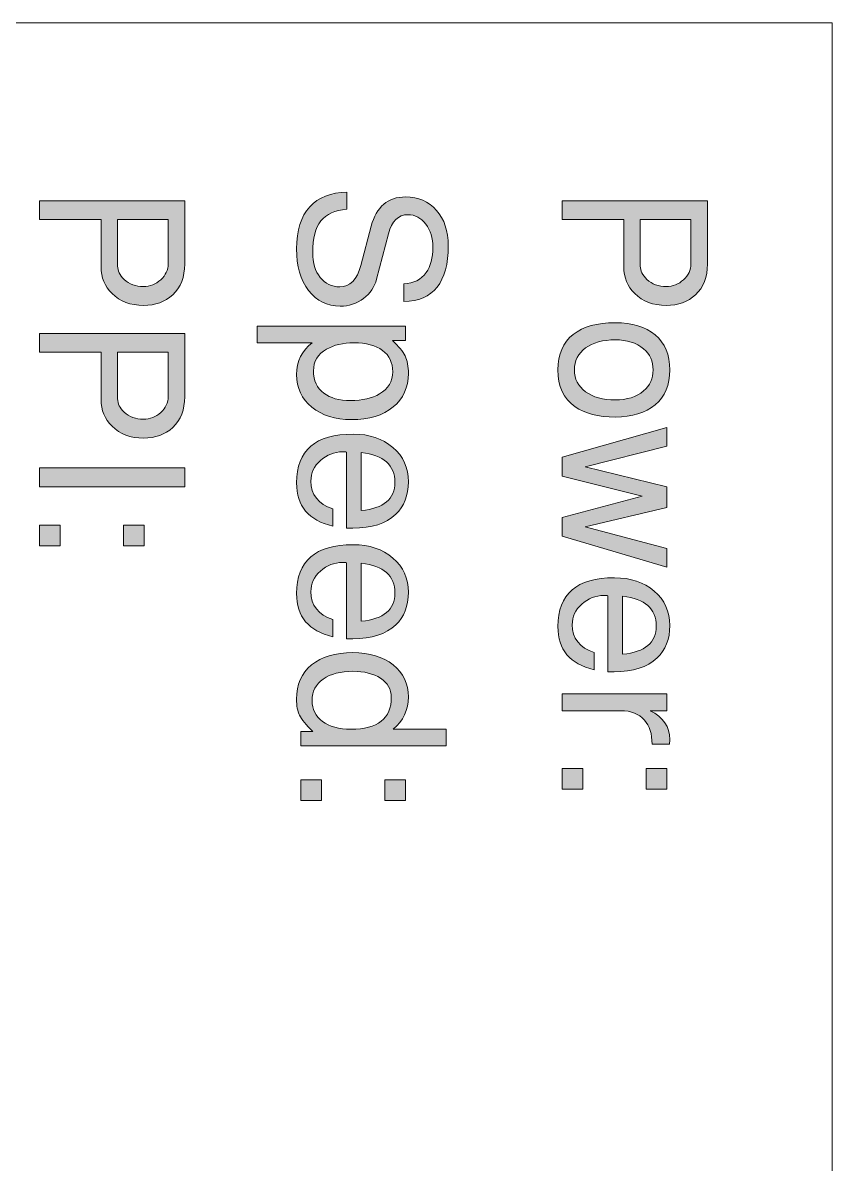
# Model space of a CAD drawing. Header units: inches. Extents: x 0.59 to 9.35, y -3.46 to -0.44.
# Drawn here: x 6.475 to 7.153, y -1.409 to -0.453 of the extents above; entities that cross this region are included whole.
import ezdxf

# ---------------------------------------------------------------- set-up
doc = ezdxf.new("R2010")
doc.units = ezdxf.units.IN
doc.header["$MEASUREMENT"] = 0
doc.layers.add('Layer 1', color=7, linetype='Continuous')

# ---------------------------------------------------------------- blocks, each defined once
blk = doc.blocks.new('block 3')
at = {"layer": 'Layer 1', "color": 7, "lineweight": 5, "true_color": 0xffffff}
for points in [[(7.15273, -0.45262), (6.21988, -0.45262), (6.21988, -2.87687), (6.02306, -2.87687), (6.02306, -0.45262), (5.09023, -0.45262)], [(7.15273, -3.45863), (7.15273, -0.45262)]]:
    blk.add_lwpolyline(points, dxfattribs=at)
blk = doc.blocks.new('block 14')
at = {"layer": 'Layer 1', "true_color": 0xed1f24}
h = blk.add_hatch(color=240, dxfattribs=at)
h.dxf.hatch_style = 2
edge = h.paths.add_edge_path()
edge.add_spline(control_points=[(7.01382, -0.68931), (7.00293, -0.68931), (6.99415, -0.68598), (6.98749, -0.67931), (6.98137, -0.67331), (6.97832, -0.66592), (6.97832, -0.65715), (6.97832, -0.65715), (6.97832, -0.61732), (6.97832, -0.61732), (6.97832, -0.61732), (6.92682, -0.61732), (6.92682, -0.61732), (6.92682, -0.61732), (6.92682, -0.60164), (6.92682, -0.60164), (6.92682, -0.60164), (7.04832, -0.60164), (7.04832, -0.60164), (7.04832, -0.60164), (7.04832, -0.65465), (7.04832, -0.65465), (7.04832, -0.66553), (7.04498, -0.67415), (7.03832, -0.68048), (7.03198, -0.68637), (7.02382, -0.68931), (7.01382, -0.68931)], knot_values=[0, 0, 0, 0, 1, 1, 1, 2, 2, 2, 3, 3, 3, 4, 4, 4, 5, 5, 5, 6, 6, 6, 7, 7, 7, 8, 8, 8, 9, 9, 9, 9], degree=3, periodic=1)
edge = h.paths.add_edge_path()
edge.add_spline(control_points=[(7.01382, -0.67348), (7.01938, -0.67348), (7.0242, -0.67159), (7.02832, -0.66781), (7.03243, -0.66404), (7.03448, -0.65959), (7.03448, -0.65448), (7.03448, -0.65448), (7.03448, -0.61732), (7.03448, -0.61732), (7.03448, -0.61732), (6.99215, -0.61732), (6.99215, -0.61732), (6.99215, -0.61732), (6.99215, -0.65648), (6.99215, -0.65648), (6.99215, -0.66037), (6.99398, -0.66404), (6.99765, -0.66748), (7.00199, -0.67148), (7.00737, -0.67348), (7.01382, -0.67348)], knot_values=[0, 0, 0, 0, 1, 1, 1, 2, 2, 2, 3, 3, 3, 4, 4, 4, 5, 5, 5, 6, 6, 6, 7, 7, 7, 7], degree=3, periodic=1)
h = blk.add_hatch(color=240, dxfattribs=at)
h.dxf.hatch_style = 2
edge = h.paths.add_edge_path()
edge.add_spline(control_points=[(6.97115, -0.78281), (6.95693, -0.78281), (6.94571, -0.77992), (6.93749, -0.77414), (6.92793, -0.76737), (6.92315, -0.75709), (6.92315, -0.74331), (6.92315, -0.73031), (6.92743, -0.72042), (6.93599, -0.71364), (6.94421, -0.70709), (6.95593, -0.70381), (6.97115, -0.70381), (6.98537, -0.70381), (6.99654, -0.70723), (7.00465, -0.71406), (7.01276, -0.72089), (7.01682, -0.73065), (7.01682, -0.74331), (7.01682, -0.75598), (7.01276, -0.76573), (7.00465, -0.77256), (6.99654, -0.7794), (6.98537, -0.78281), (6.97115, -0.78281)], knot_values=[0, 0, 0, 0, 1, 1, 1, 2, 2, 2, 3, 3, 3, 4, 4, 4, 5, 5, 5, 6, 6, 6, 7, 7, 7, 8, 8, 8, 8], degree=3, periodic=1)
edge = h.paths.add_edge_path()
edge.add_spline(control_points=[(6.97115, -0.76848), (6.98104, -0.76848), (6.98893, -0.76598), (6.99482, -0.76098), (7.00015, -0.75642), (7.00282, -0.75054), (7.00282, -0.74331), (7.00282, -0.73609), (7.00015, -0.7302), (6.99482, -0.72565), (6.98893, -0.72064), (6.98104, -0.71815), (6.97115, -0.71815), (6.96082, -0.71815), (6.95254, -0.72042), (6.94632, -0.72498), (6.9401, -0.72953), (6.93698, -0.73564), (6.93698, -0.74331), (6.93698, -0.75098), (6.9401, -0.75709), (6.94632, -0.76164), (6.95254, -0.7662), (6.96082, -0.76848), (6.97115, -0.76848)], knot_values=[0, 0, 0, 0, 1, 1, 1, 2, 2, 2, 3, 3, 3, 4, 4, 4, 5, 5, 5, 6, 6, 6, 7, 7, 7, 8, 8, 8, 8], degree=3, periodic=1)
h = blk.add_hatch(color=240, dxfattribs=at)
h.dxf.hatch_style = 2
h.paths.add_polyline_path([(7.01432, -0.90847), (6.92682, -0.88266), (6.92682, -0.86684), (6.99375, -0.84912), (6.92682, -0.83229), (6.92682, -0.81647), (7.01432, -0.79148), (7.01432, -0.80725), (6.94607, -0.8245), (7.01432, -0.84132), (7.01432, -0.85864), (6.94598, -0.87481), (7.01432, -0.89281)])
h = blk.add_hatch(color=240, dxfattribs=at)
h.dxf.hatch_style = 2
edge = h.paths.add_edge_path()
edge.add_spline(control_points=[(6.97015, -0.99631), (6.96804, -0.99631), (6.96632, -0.99626), (6.96499, -0.99614), (6.96499, -0.99614), (6.96499, -0.93247), (6.96499, -0.93247), (6.96421, -0.93237), (6.96309, -0.93231), (6.96165, -0.93231), (6.95465, -0.93231), (6.94849, -0.93472), (6.94315, -0.93954), (6.93782, -0.94436), (6.93515, -0.95009), (6.93515, -0.95675), (6.93515, -0.96827), (6.94126, -0.97608), (6.95348, -0.98018), (6.95348, -0.98018), (6.95348, -0.99448), (6.95348, -0.99448), (6.93326, -0.98981), (6.92315, -0.97776), (6.92315, -0.95831), (6.92315, -0.93108), (6.93893, -0.91748), (6.97049, -0.91748), (6.98404, -0.91748), (6.99515, -0.9212), (7.00382, -0.92864), (7.01249, -0.93609), (7.01682, -0.94564), (7.01682, -0.95731), (7.01682, -0.96876), (7.01326, -0.97786), (7.00615, -0.98465), (6.99804, -0.99231), (6.98604, -0.9962), (6.97015, -0.99631)], knot_values=[0, 0, 0, 0, 1, 1, 1, 2, 2, 2, 3, 3, 3, 4, 4, 4, 5, 5, 5, 6, 6, 6, 7, 7, 7, 8, 8, 8, 9, 9, 9, 10, 10, 10, 11, 11, 11, 12, 12, 12, 13, 13, 13, 13], degree=3, periodic=1)
edge = h.paths.add_edge_path()
edge.add_spline(control_points=[(6.97732, -0.98148), (6.99609, -0.97969), (7.00549, -0.97183), (7.00549, -0.9579), (7.00549, -0.9434), (6.99609, -0.93509), (6.97732, -0.93298), (6.97732, -0.93298), (6.97732, -0.98148), (6.97732, -0.98148)], knot_values=[0, 0, 0, 0, 1, 1, 1, 2, 2, 2, 3, 3, 3, 3], degree=3, periodic=1)
h = blk.add_hatch(color=240, dxfattribs=at)
h.dxf.hatch_style = 2
edge = h.paths.add_edge_path()
edge.add_spline(control_points=[(7.00199, -1.05681), (7.00199, -1.04825), (6.99987, -1.04153), (6.99565, -1.03664), (6.99099, -1.03142), (6.98438, -1.02881), (6.97582, -1.02881), (6.97582, -1.02881), (6.92682, -1.02881), (6.92682, -1.02881), (6.92682, -1.02881), (6.92682, -1.01481), (6.92682, -1.01481), (6.92682, -1.01481), (7.01432, -1.01481), (7.01432, -1.01481), (7.01432, -1.01481), (7.01432, -1.02881), (7.01432, -1.02881), (7.01432, -1.02881), (7.00032, -1.02881), (7.00032, -1.02881), (7.01132, -1.03436), (7.01682, -1.04237), (7.01682, -1.05281), (7.01682, -1.0537), (7.01671, -1.05503), (7.01649, -1.05681), (7.01649, -1.05681), (7.00199, -1.05681), (7.00199, -1.05681)], knot_values=[0, 0, 0, 0, 1, 1, 1, 2, 2, 2, 3, 3, 3, 4, 4, 4, 5, 5, 5, 6, 6, 6, 7, 7, 7, 8, 8, 8, 9, 9, 9, 10, 10, 10, 10], degree=3, periodic=1)
h = blk.add_hatch(color=240, dxfattribs=at)
h.dxf.hatch_style = 2
h.paths.add_polyline_path([(6.92682, -1.09448), (6.92682, -1.07714), (6.94415, -1.07714), (6.94415, -1.09448)])
h.paths.add_polyline_path([(6.99698, -1.09448), (6.99698, -1.07714), (7.01432, -1.07714), (7.01432, -1.09448)])
at = {"layer": 'Layer 1', "lineweight": 0}
for points in [[(7.01432, -0.90847), (6.92682, -0.88266), (6.92682, -0.86684), (6.99375, -0.84912), (6.92682, -0.83229), (6.92682, -0.81647), (7.01432, -0.79148), (7.01432, -0.80725), (6.94607, -0.8245), (7.01432, -0.84132), (7.01432, -0.85864), (6.94598, -0.87481), (7.01432, -0.89281), (7.01432, -0.90847)], [(6.92682, -1.09448), (6.92682, -1.07714), (6.94415, -1.07714), (6.94415, -1.09448), (6.92682, -1.09448)], [(6.99698, -1.09448), (6.99698, -1.07714), (7.01432, -1.07714), (7.01432, -1.09448), (6.99698, -1.09448)]]:
    blk.add_lwpolyline(points, dxfattribs=at)
for points, knots in [([(7.01382, -0.68931), (7.00293, -0.68931), (6.99415, -0.68598), (6.98749, -0.67931), (6.98137, -0.67331), (6.97832, -0.66592), (6.97832, -0.65715), (6.97832, -0.65715), (6.97832, -0.61732), (6.97832, -0.61732), (6.97832, -0.61732), (6.92682, -0.61732), (6.92682, -0.61732), (6.92682, -0.61732), (6.92682, -0.60164), (6.92682, -0.60164), (6.92682, -0.60164), (7.04832, -0.60164), (7.04832, -0.60164), (7.04832, -0.60164), (7.04832, -0.65465), (7.04832, -0.65465), (7.04832, -0.66553), (7.04498, -0.67415), (7.03832, -0.68048), (7.03198, -0.68637), (7.02382, -0.68931), (7.01382, -0.68931)], [0, 0, 0, 0, 1, 1, 1, 2, 2, 2, 3, 3, 3, 4, 4, 4, 5, 5, 5, 6, 6, 6, 7, 7, 7, 8, 8, 8, 9, 9, 9, 9]), ([(7.01382, -0.67348), (7.01938, -0.67348), (7.0242, -0.67159), (7.02832, -0.66781), (7.03243, -0.66404), (7.03448, -0.65959), (7.03448, -0.65448), (7.03448, -0.65448), (7.03448, -0.61732), (7.03448, -0.61732), (7.03448, -0.61732), (6.99215, -0.61732), (6.99215, -0.61732), (6.99215, -0.61732), (6.99215, -0.65648), (6.99215, -0.65648), (6.99215, -0.66037), (6.99398, -0.66404), (6.99765, -0.66748), (7.00199, -0.67148), (7.00737, -0.67348), (7.01382, -0.67348)], [0, 0, 0, 0, 1, 1, 1, 2, 2, 2, 3, 3, 3, 4, 4, 4, 5, 5, 5, 6, 6, 6, 7, 7, 7, 7]), ([(6.97115, -0.78281), (6.95693, -0.78281), (6.94571, -0.77992), (6.93749, -0.77414), (6.92793, -0.76737), (6.92315, -0.75709), (6.92315, -0.74331), (6.92315, -0.73031), (6.92743, -0.72042), (6.93599, -0.71364), (6.94421, -0.70709), (6.95593, -0.70381), (6.97115, -0.70381), (6.98537, -0.70381), (6.99654, -0.70723), (7.00465, -0.71406), (7.01276, -0.72089), (7.01682, -0.73065), (7.01682, -0.74331), (7.01682, -0.75598), (7.01276, -0.76573), (7.00465, -0.77256), (6.99654, -0.7794), (6.98537, -0.78281), (6.97115, -0.78281)], [0, 0, 0, 0, 1, 1, 1, 2, 2, 2, 3, 3, 3, 4, 4, 4, 5, 5, 5, 6, 6, 6, 7, 7, 7, 8, 8, 8, 8]), ([(6.97115, -0.76848), (6.98104, -0.76848), (6.98893, -0.76598), (6.99482, -0.76098), (7.00015, -0.75642), (7.00282, -0.75054), (7.00282, -0.74331), (7.00282, -0.73609), (7.00015, -0.7302), (6.99482, -0.72565), (6.98893, -0.72064), (6.98104, -0.71815), (6.97115, -0.71815), (6.96082, -0.71815), (6.95254, -0.72042), (6.94632, -0.72498), (6.9401, -0.72953), (6.93698, -0.73564), (6.93698, -0.74331), (6.93698, -0.75098), (6.9401, -0.75709), (6.94632, -0.76164), (6.95254, -0.7662), (6.96082, -0.76848), (6.97115, -0.76848)], [0, 0, 0, 0, 1, 1, 1, 2, 2, 2, 3, 3, 3, 4, 4, 4, 5, 5, 5, 6, 6, 6, 7, 7, 7, 8, 8, 8, 8]), ([(6.97015, -0.99631), (6.96804, -0.99631), (6.96632, -0.99626), (6.96499, -0.99614), (6.96499, -0.99614), (6.96499, -0.93247), (6.96499, -0.93247), (6.96421, -0.93237), (6.96309, -0.93231), (6.96165, -0.93231), (6.95465, -0.93231), (6.94849, -0.93472), (6.94315, -0.93954), (6.93782, -0.94436), (6.93515, -0.95009), (6.93515, -0.95675), (6.93515, -0.96827), (6.94126, -0.97608), (6.95348, -0.98018), (6.95348, -0.98018), (6.95348, -0.99448), (6.95348, -0.99448), (6.93326, -0.98981), (6.92315, -0.97776), (6.92315, -0.95831), (6.92315, -0.93108), (6.93893, -0.91748), (6.97049, -0.91748), (6.98404, -0.91748), (6.99515, -0.9212), (7.00382, -0.92864), (7.01249, -0.93609), (7.01682, -0.94564), (7.01682, -0.95731), (7.01682, -0.96876), (7.01326, -0.97786), (7.00615, -0.98465), (6.99804, -0.99231), (6.98604, -0.9962), (6.97015, -0.99631)], [0, 0, 0, 0, 1, 1, 1, 2, 2, 2, 3, 3, 3, 4, 4, 4, 5, 5, 5, 6, 6, 6, 7, 7, 7, 8, 8, 8, 9, 9, 9, 10, 10, 10, 11, 11, 11, 12, 12, 12, 13, 13, 13, 13]), ([(6.97732, -0.98148), (6.99609, -0.97969), (7.00549, -0.97183), (7.00549, -0.9579), (7.00549, -0.9434), (6.99609, -0.93509), (6.97732, -0.93298), (6.97732, -0.93298), (6.97732, -0.98148), (6.97732, -0.98148)], [0, 0, 0, 0, 1, 1, 1, 2, 2, 2, 3, 3, 3, 3]), ([(7.00199, -1.05681), (7.00199, -1.04825), (6.99987, -1.04153), (6.99565, -1.03664), (6.99099, -1.03142), (6.98438, -1.02881), (6.97582, -1.02881), (6.97582, -1.02881), (6.92682, -1.02881), (6.92682, -1.02881), (6.92682, -1.02881), (6.92682, -1.01481), (6.92682, -1.01481), (6.92682, -1.01481), (7.01432, -1.01481), (7.01432, -1.01481), (7.01432, -1.01481), (7.01432, -1.02881), (7.01432, -1.02881), (7.01432, -1.02881), (7.00032, -1.02881), (7.00032, -1.02881), (7.01132, -1.03436), (7.01682, -1.04237), (7.01682, -1.05281), (7.01682, -1.0537), (7.01671, -1.05503), (7.01649, -1.05681), (7.01649, -1.05681), (7.00199, -1.05681), (7.00199, -1.05681)], [0, 0, 0, 0, 1, 1, 1, 2, 2, 2, 3, 3, 3, 4, 4, 4, 5, 5, 5, 6, 6, 6, 7, 7, 7, 8, 8, 8, 9, 9, 9, 10, 10, 10, 10])]:
    blk.add_open_spline(points, degree=3, knots=knots, dxfattribs=at)
blk = doc.blocks.new('block 16')
at = {"layer": 'Layer 1', "true_color": 0xed1f24}
h = blk.add_hatch(color=240, dxfattribs=at)
h.dxf.hatch_style = 2
edge = h.paths.add_edge_path()
edge.add_spline(control_points=[(6.74087, -0.68998), (6.72999, -0.68998), (6.72118, -0.68559), (6.71446, -0.67681), (6.70774, -0.66804), (6.70437, -0.65637), (6.70437, -0.64181), (6.70437, -0.62648), (6.70804, -0.61481), (6.71537, -0.60681), (6.72271, -0.59882), (6.73309, -0.5947), (6.74654, -0.59448), (6.74654, -0.59448), (6.74654, -0.60881), (6.74654, -0.60881), (6.73654, -0.60959), (6.72926, -0.61284), (6.72471, -0.61856), (6.72015, -0.62429), (6.71788, -0.63314), (6.71788, -0.64515), (6.71788, -0.6537), (6.71998, -0.66062), (6.7242, -0.66589), (6.72841, -0.67117), (6.73385, -0.67381), (6.74051, -0.67381), (6.74917, -0.67381), (6.75505, -0.66786), (6.75816, -0.65597), (6.75816, -0.65597), (6.76685, -0.62297), (6.76685, -0.62297), (6.77118, -0.60664), (6.7808, -0.59848), (6.79569, -0.59848), (6.80636, -0.59848), (6.81498, -0.60223), (6.82153, -0.60973), (6.82809, -0.61723), (6.83137, -0.62709), (6.83137, -0.63932), (6.83137, -0.66998), (6.81893, -0.68559), (6.79404, -0.68614), (6.79404, -0.68614), (6.79404, -0.67131), (6.79404, -0.67131), (6.80237, -0.67087), (6.80865, -0.6677), (6.81287, -0.66181), (6.81665, -0.65659), (6.81854, -0.64954), (6.81854, -0.64065), (6.81854, -0.63298), (6.81654, -0.62651), (6.81254, -0.62123), (6.80854, -0.61595), (6.80354, -0.61332), (6.79754, -0.61332), (6.78954, -0.61332), (6.78415, -0.61865), (6.78137, -0.62931), (6.78137, -0.62931), (6.77138, -0.66731), (6.77138, -0.66731), (6.7696, -0.67387), (6.76598, -0.67925), (6.76054, -0.68348), (6.75476, -0.68781), (6.74821, -0.68998), (6.74087, -0.68998)], knot_values=[0, 0, 0, 0, 1, 1, 1, 2, 2, 2, 3, 3, 3, 4, 4, 4, 5, 5, 5, 6, 6, 6, 7, 7, 7, 8, 8, 8, 9, 9, 9, 10, 10, 10, 11, 11, 11, 12, 12, 12, 13, 13, 13, 14, 14, 14, 15, 15, 15, 16, 16, 16, 17, 17, 17, 18, 18, 18, 19, 19, 19, 20, 20, 20, 21, 21, 21, 22, 22, 22, 23, 23, 23, 24, 24, 24, 24], degree=3, periodic=1)
h = blk.add_hatch(color=240, dxfattribs=at)
h.dxf.hatch_style = 2
edge = h.paths.add_edge_path()
edge.add_spline(control_points=[(6.75037, -0.78498), (6.73682, -0.78498), (6.72576, -0.78151), (6.71721, -0.77456), (6.70865, -0.76762), (6.70437, -0.75853), (6.70437, -0.74731), (6.70437, -0.73598), (6.70876, -0.72709), (6.71754, -0.72064), (6.71754, -0.72064), (6.67137, -0.72064), (6.67137, -0.72064), (6.67137, -0.72064), (6.67137, -0.70664), (6.67137, -0.70664), (6.67137, -0.70664), (6.79554, -0.70664), (6.79554, -0.70664), (6.79554, -0.70664), (6.79554, -0.71881), (6.79554, -0.71881), (6.79554, -0.71881), (6.78471, -0.71881), (6.78471, -0.71881), (6.78982, -0.72348), (6.79331, -0.72776), (6.79521, -0.73165), (6.7971, -0.73553), (6.79804, -0.74042), (6.79804, -0.74631), (6.79804, -0.75798), (6.79376, -0.76734), (6.78521, -0.77439), (6.77665, -0.78145), (6.76504, -0.78498), (6.75037, -0.78498)], knot_values=[0, 0, 0, 0, 1, 1, 1, 2, 2, 2, 3, 3, 3, 4, 4, 4, 5, 5, 5, 6, 6, 6, 7, 7, 7, 8, 8, 8, 9, 9, 9, 10, 10, 10, 11, 11, 11, 12, 12, 12, 12], degree=3, periodic=1)
edge = h.paths.add_edge_path()
edge.add_spline(control_points=[(6.74954, -0.76898), (6.75954, -0.76898), (6.76765, -0.76715), (6.77388, -0.7635), (6.78121, -0.75929), (6.78488, -0.75309), (6.78488, -0.74489), (6.78488, -0.73726), (6.78204, -0.7313), (6.77637, -0.72704), (6.77071, -0.72278), (6.76271, -0.72064), (6.75237, -0.72064), (6.74327, -0.72064), (6.73565, -0.72242), (6.72954, -0.72596), (6.72221, -0.73017), (6.71854, -0.73621), (6.71854, -0.74407), (6.71854, -0.75226), (6.72143, -0.75852), (6.72721, -0.76283), (6.73254, -0.76693), (6.73998, -0.76898), (6.74954, -0.76898)], knot_values=[0, 0, 0, 0, 1, 1, 1, 2, 2, 2, 3, 3, 3, 4, 4, 4, 5, 5, 5, 6, 6, 6, 7, 7, 7, 8, 8, 8, 8], degree=3, periodic=1)
h = blk.add_hatch(color=240, dxfattribs=at)
h.dxf.hatch_style = 2
edge = h.paths.add_edge_path()
edge.add_spline(control_points=[(6.75138, -0.87598), (6.74926, -0.87598), (6.74755, -0.87592), (6.74621, -0.87581), (6.74621, -0.87581), (6.74621, -0.81214), (6.74621, -0.81214), (6.74543, -0.81203), (6.74432, -0.81198), (6.74287, -0.81198), (6.73587, -0.81198), (6.72971, -0.81439), (6.72437, -0.81921), (6.71904, -0.82403), (6.71638, -0.82976), (6.71638, -0.83641), (6.71638, -0.84793), (6.72249, -0.85575), (6.73471, -0.85985), (6.73471, -0.85985), (6.73471, -0.87415), (6.73471, -0.87415), (6.71448, -0.86948), (6.70437, -0.85742), (6.70437, -0.83798), (6.70437, -0.81075), (6.72015, -0.79715), (6.75171, -0.79715), (6.76527, -0.79715), (6.77637, -0.80086), (6.78504, -0.80831), (6.79371, -0.81576), (6.79804, -0.82531), (6.79804, -0.83698), (6.79804, -0.84842), (6.79448, -0.85753), (6.78737, -0.86431), (6.77926, -0.87198), (6.76727, -0.87587), (6.75138, -0.87598)], knot_values=[0, 0, 0, 0, 1, 1, 1, 2, 2, 2, 3, 3, 3, 4, 4, 4, 5, 5, 5, 6, 6, 6, 7, 7, 7, 8, 8, 8, 9, 9, 9, 10, 10, 10, 11, 11, 11, 12, 12, 12, 13, 13, 13, 13], degree=3, periodic=1)
edge = h.paths.add_edge_path()
edge.add_spline(control_points=[(6.75854, -0.86115), (6.77732, -0.85935), (6.78671, -0.85149), (6.78671, -0.83757), (6.78671, -0.82307), (6.77732, -0.81476), (6.75854, -0.81264), (6.75854, -0.81264), (6.75854, -0.86115), (6.75854, -0.86115)], knot_values=[0, 0, 0, 0, 1, 1, 1, 2, 2, 2, 3, 3, 3, 3], degree=3, periodic=1)
h = blk.add_hatch(color=240, dxfattribs=at)
h.dxf.hatch_style = 2
edge = h.paths.add_edge_path()
edge.add_spline(control_points=[(6.75138, -0.96864), (6.74926, -0.96864), (6.74755, -0.96859), (6.74621, -0.96847), (6.74621, -0.96847), (6.74621, -0.90481), (6.74621, -0.90481), (6.74543, -0.9047), (6.74432, -0.90464), (6.74287, -0.90464), (6.73587, -0.90464), (6.72971, -0.90705), (6.72437, -0.91187), (6.71904, -0.91669), (6.71638, -0.92242), (6.71638, -0.92908), (6.71638, -0.9406), (6.72249, -0.94841), (6.73471, -0.95251), (6.73471, -0.95251), (6.73471, -0.96681), (6.73471, -0.96681), (6.71448, -0.96214), (6.70437, -0.95009), (6.70437, -0.93064), (6.70437, -0.90342), (6.72015, -0.88981), (6.75171, -0.88981), (6.76527, -0.88981), (6.77637, -0.89353), (6.78504, -0.90097), (6.79371, -0.90842), (6.79804, -0.91798), (6.79804, -0.92964), (6.79804, -0.94109), (6.79448, -0.9502), (6.78737, -0.95698), (6.77926, -0.96464), (6.76727, -0.96853), (6.75138, -0.96864)], knot_values=[0, 0, 0, 0, 1, 1, 1, 2, 2, 2, 3, 3, 3, 4, 4, 4, 5, 5, 5, 6, 6, 6, 7, 7, 7, 8, 8, 8, 9, 9, 9, 10, 10, 10, 11, 11, 11, 12, 12, 12, 13, 13, 13, 13], degree=3, periodic=1)
edge = h.paths.add_edge_path()
edge.add_spline(control_points=[(6.75854, -0.95381), (6.77732, -0.95202), (6.78671, -0.94416), (6.78671, -0.93023), (6.78671, -0.91573), (6.77732, -0.90742), (6.75854, -0.90531), (6.75854, -0.90531), (6.75854, -0.95381), (6.75854, -0.95381)], knot_values=[0, 0, 0, 0, 1, 1, 1, 2, 2, 2, 3, 3, 3, 3], degree=3, periodic=1)
h = blk.add_hatch(color=240, dxfattribs=at)
h.dxf.hatch_style = 2
edge = h.paths.add_edge_path()
edge.add_spline(control_points=[(6.70804, -1.05832), (6.70804, -1.05832), (6.70804, -1.04615), (6.70804, -1.04615), (6.70804, -1.04615), (6.71788, -1.04615), (6.71788, -1.04615), (6.71232, -1.04059), (6.70868, -1.03609), (6.70696, -1.03265), (6.70523, -1.0292), (6.70437, -1.0247), (6.70437, -1.01914), (6.70437, -1.00692), (6.70854, -0.99737), (6.71688, -0.99048), (6.72521, -0.98359), (6.73676, -0.98015), (6.75154, -0.98015), (6.76543, -0.98015), (6.77665, -0.98356), (6.78521, -0.9904), (6.79376, -0.99723), (6.79804, -1.0062), (6.79804, -1.01731), (6.79804, -1.02821), (6.79376, -1.0372), (6.78521, -1.04431), (6.78521, -1.04431), (6.82954, -1.04431), (6.82954, -1.04431), (6.82954, -1.04431), (6.82954, -1.05832), (6.82954, -1.05832), (6.82954, -1.05832), (6.70804, -1.05832), (6.70804, -1.05832)], knot_values=[0, 0, 0, 0, 1, 1, 1, 2, 2, 2, 3, 3, 3, 4, 4, 4, 5, 5, 5, 6, 6, 6, 7, 7, 7, 8, 8, 8, 9, 9, 9, 10, 10, 10, 11, 11, 11, 12, 12, 12, 12], degree=3, periodic=1)
edge = h.paths.add_edge_path()
edge.add_spline(control_points=[(6.74988, -1.04431), (6.77243, -1.04431), (6.78371, -1.0354), (6.78371, -1.01757), (6.78371, -1.01082), (6.78071, -1.0055), (6.77471, -1.00163), (6.76871, -0.99775), (6.76099, -0.99582), (6.75154, -0.99582), (6.74121, -0.99582), (6.73293, -0.99797), (6.72671, -1.00229), (6.72049, -1.00661), (6.71737, -1.01259), (6.71737, -1.02023), (6.71737, -1.02765), (6.72026, -1.03352), (6.72604, -1.03784), (6.73182, -1.04215), (6.73977, -1.04431), (6.74988, -1.04431)], knot_values=[0, 0, 0, 0, 1, 1, 1, 2, 2, 2, 3, 3, 3, 4, 4, 4, 5, 5, 5, 6, 6, 6, 7, 7, 7, 7], degree=3, periodic=1)
h = blk.add_hatch(color=240, dxfattribs=at)
h.dxf.hatch_style = 2
h.paths.add_polyline_path([(6.70804, -1.10398), (6.70804, -1.08664), (6.72538, -1.08664), (6.72538, -1.10398)])
h.paths.add_polyline_path([(6.77821, -1.10398), (6.77821, -1.08664), (6.79554, -1.08664), (6.79554, -1.10398)])
at = {"layer": 'Layer 1', "lineweight": 0}
for points in [[(6.70804, -1.10398), (6.70804, -1.08664), (6.72538, -1.08664), (6.72538, -1.10398), (6.70804, -1.10398)], [(6.77821, -1.10398), (6.77821, -1.08664), (6.79554, -1.08664), (6.79554, -1.10398), (6.77821, -1.10398)]]:
    blk.add_lwpolyline(points, dxfattribs=at)
for points, knots in [([(6.74087, -0.68998), (6.72999, -0.68998), (6.72118, -0.68559), (6.71446, -0.67681), (6.70774, -0.66804), (6.70437, -0.65637), (6.70437, -0.64181), (6.70437, -0.62648), (6.70804, -0.61481), (6.71537, -0.60681), (6.72271, -0.59882), (6.73309, -0.5947), (6.74654, -0.59448), (6.74654, -0.59448), (6.74654, -0.60881), (6.74654, -0.60881), (6.73654, -0.60959), (6.72926, -0.61284), (6.72471, -0.61856), (6.72015, -0.62429), (6.71788, -0.63314), (6.71788, -0.64515), (6.71788, -0.6537), (6.71998, -0.66062), (6.7242, -0.66589), (6.72841, -0.67117), (6.73385, -0.67381), (6.74051, -0.67381), (6.74917, -0.67381), (6.75505, -0.66786), (6.75816, -0.65597), (6.75816, -0.65597), (6.76685, -0.62297), (6.76685, -0.62297), (6.77118, -0.60664), (6.7808, -0.59848), (6.79569, -0.59848), (6.80636, -0.59848), (6.81498, -0.60223), (6.82153, -0.60973), (6.82809, -0.61723), (6.83137, -0.62709), (6.83137, -0.63932), (6.83137, -0.66998), (6.81893, -0.68559), (6.79404, -0.68614), (6.79404, -0.68614), (6.79404, -0.67131), (6.79404, -0.67131), (6.80237, -0.67087), (6.80865, -0.6677), (6.81287, -0.66181), (6.81665, -0.65659), (6.81854, -0.64954), (6.81854, -0.64065), (6.81854, -0.63298), (6.81654, -0.62651), (6.81254, -0.62123), (6.80854, -0.61595), (6.80354, -0.61332), (6.79754, -0.61332), (6.78954, -0.61332), (6.78415, -0.61865), (6.78137, -0.62931), (6.78137, -0.62931), (6.77138, -0.66731), (6.77138, -0.66731), (6.7696, -0.67387), (6.76598, -0.67925), (6.76054, -0.68348), (6.75476, -0.68781), (6.74821, -0.68998), (6.74087, -0.68998)], [0, 0, 0, 0, 1, 1, 1, 2, 2, 2, 3, 3, 3, 4, 4, 4, 5, 5, 5, 6, 6, 6, 7, 7, 7, 8, 8, 8, 9, 9, 9, 10, 10, 10, 11, 11, 11, 12, 12, 12, 13, 13, 13, 14, 14, 14, 15, 15, 15, 16, 16, 16, 17, 17, 17, 18, 18, 18, 19, 19, 19, 20, 20, 20, 21, 21, 21, 22, 22, 22, 23, 23, 23, 24, 24, 24, 24]), ([(6.75037, -0.78498), (6.73682, -0.78498), (6.72576, -0.78151), (6.71721, -0.77456), (6.70865, -0.76762), (6.70437, -0.75853), (6.70437, -0.74731), (6.70437, -0.73598), (6.70876, -0.72709), (6.71754, -0.72064), (6.71754, -0.72064), (6.67137, -0.72064), (6.67137, -0.72064), (6.67137, -0.72064), (6.67137, -0.70664), (6.67137, -0.70664), (6.67137, -0.70664), (6.79554, -0.70664), (6.79554, -0.70664), (6.79554, -0.70664), (6.79554, -0.71881), (6.79554, -0.71881), (6.79554, -0.71881), (6.78471, -0.71881), (6.78471, -0.71881), (6.78982, -0.72348), (6.79331, -0.72776), (6.79521, -0.73165), (6.7971, -0.73553), (6.79804, -0.74042), (6.79804, -0.74631), (6.79804, -0.75798), (6.79376, -0.76734), (6.78521, -0.77439), (6.77665, -0.78145), (6.76504, -0.78498), (6.75037, -0.78498)], [0, 0, 0, 0, 1, 1, 1, 2, 2, 2, 3, 3, 3, 4, 4, 4, 5, 5, 5, 6, 6, 6, 7, 7, 7, 8, 8, 8, 9, 9, 9, 10, 10, 10, 11, 11, 11, 12, 12, 12, 12]), ([(6.74954, -0.76898), (6.75954, -0.76898), (6.76765, -0.76715), (6.77388, -0.7635), (6.78121, -0.75929), (6.78488, -0.75309), (6.78488, -0.74489), (6.78488, -0.73726), (6.78204, -0.7313), (6.77637, -0.72704), (6.77071, -0.72278), (6.76271, -0.72064), (6.75237, -0.72064), (6.74327, -0.72064), (6.73565, -0.72242), (6.72954, -0.72596), (6.72221, -0.73017), (6.71854, -0.73621), (6.71854, -0.74407), (6.71854, -0.75226), (6.72143, -0.75852), (6.72721, -0.76283), (6.73254, -0.76693), (6.73998, -0.76898), (6.74954, -0.76898)], [0, 0, 0, 0, 1, 1, 1, 2, 2, 2, 3, 3, 3, 4, 4, 4, 5, 5, 5, 6, 6, 6, 7, 7, 7, 8, 8, 8, 8]), ([(6.75138, -0.87598), (6.74926, -0.87598), (6.74755, -0.87592), (6.74621, -0.87581), (6.74621, -0.87581), (6.74621, -0.81214), (6.74621, -0.81214), (6.74543, -0.81203), (6.74432, -0.81198), (6.74287, -0.81198), (6.73587, -0.81198), (6.72971, -0.81439), (6.72437, -0.81921), (6.71904, -0.82403), (6.71638, -0.82976), (6.71638, -0.83641), (6.71638, -0.84793), (6.72249, -0.85575), (6.73471, -0.85985), (6.73471, -0.85985), (6.73471, -0.87415), (6.73471, -0.87415), (6.71448, -0.86948), (6.70437, -0.85742), (6.70437, -0.83798), (6.70437, -0.81075), (6.72015, -0.79715), (6.75171, -0.79715), (6.76527, -0.79715), (6.77637, -0.80086), (6.78504, -0.80831), (6.79371, -0.81576), (6.79804, -0.82531), (6.79804, -0.83698), (6.79804, -0.84842), (6.79448, -0.85753), (6.78737, -0.86431), (6.77926, -0.87198), (6.76727, -0.87587), (6.75138, -0.87598)], [0, 0, 0, 0, 1, 1, 1, 2, 2, 2, 3, 3, 3, 4, 4, 4, 5, 5, 5, 6, 6, 6, 7, 7, 7, 8, 8, 8, 9, 9, 9, 10, 10, 10, 11, 11, 11, 12, 12, 12, 13, 13, 13, 13]), ([(6.75854, -0.86115), (6.77732, -0.85935), (6.78671, -0.85149), (6.78671, -0.83757), (6.78671, -0.82307), (6.77732, -0.81476), (6.75854, -0.81264), (6.75854, -0.81264), (6.75854, -0.86115), (6.75854, -0.86115)], [0, 0, 0, 0, 1, 1, 1, 2, 2, 2, 3, 3, 3, 3]), ([(6.75138, -0.96864), (6.74926, -0.96864), (6.74755, -0.96859), (6.74621, -0.96847), (6.74621, -0.96847), (6.74621, -0.90481), (6.74621, -0.90481), (6.74543, -0.9047), (6.74432, -0.90464), (6.74287, -0.90464), (6.73587, -0.90464), (6.72971, -0.90705), (6.72437, -0.91187), (6.71904, -0.91669), (6.71638, -0.92242), (6.71638, -0.92908), (6.71638, -0.9406), (6.72249, -0.94841), (6.73471, -0.95251), (6.73471, -0.95251), (6.73471, -0.96681), (6.73471, -0.96681), (6.71448, -0.96214), (6.70437, -0.95009), (6.70437, -0.93064), (6.70437, -0.90342), (6.72015, -0.88981), (6.75171, -0.88981), (6.76527, -0.88981), (6.77637, -0.89353), (6.78504, -0.90097), (6.79371, -0.90842), (6.79804, -0.91798), (6.79804, -0.92964), (6.79804, -0.94109), (6.79448, -0.9502), (6.78737, -0.95698), (6.77926, -0.96464), (6.76727, -0.96853), (6.75138, -0.96864)], [0, 0, 0, 0, 1, 1, 1, 2, 2, 2, 3, 3, 3, 4, 4, 4, 5, 5, 5, 6, 6, 6, 7, 7, 7, 8, 8, 8, 9, 9, 9, 10, 10, 10, 11, 11, 11, 12, 12, 12, 13, 13, 13, 13]), ([(6.75854, -0.95381), (6.77732, -0.95202), (6.78671, -0.94416), (6.78671, -0.93023), (6.78671, -0.91573), (6.77732, -0.90742), (6.75854, -0.90531), (6.75854, -0.90531), (6.75854, -0.95381), (6.75854, -0.95381)], [0, 0, 0, 0, 1, 1, 1, 2, 2, 2, 3, 3, 3, 3]), ([(6.70804, -1.05832), (6.70804, -1.05832), (6.70804, -1.04615), (6.70804, -1.04615), (6.70804, -1.04615), (6.71788, -1.04615), (6.71788, -1.04615), (6.71232, -1.04059), (6.70868, -1.03609), (6.70696, -1.03265), (6.70523, -1.0292), (6.70437, -1.0247), (6.70437, -1.01914), (6.70437, -1.00692), (6.70854, -0.99737), (6.71688, -0.99048), (6.72521, -0.98359), (6.73676, -0.98015), (6.75154, -0.98015), (6.76543, -0.98015), (6.77665, -0.98356), (6.78521, -0.9904), (6.79376, -0.99723), (6.79804, -1.0062), (6.79804, -1.01731), (6.79804, -1.02821), (6.79376, -1.0372), (6.78521, -1.04431), (6.78521, -1.04431), (6.82954, -1.04431), (6.82954, -1.04431), (6.82954, -1.04431), (6.82954, -1.05832), (6.82954, -1.05832), (6.82954, -1.05832), (6.70804, -1.05832), (6.70804, -1.05832)], [0, 0, 0, 0, 1, 1, 1, 2, 2, 2, 3, 3, 3, 4, 4, 4, 5, 5, 5, 6, 6, 6, 7, 7, 7, 8, 8, 8, 9, 9, 9, 10, 10, 10, 11, 11, 11, 12, 12, 12, 12]), ([(6.74988, -1.04431), (6.77243, -1.04431), (6.78371, -1.0354), (6.78371, -1.01757), (6.78371, -1.01082), (6.78071, -1.0055), (6.77471, -1.00163), (6.76871, -0.99775), (6.76099, -0.99582), (6.75154, -0.99582), (6.74121, -0.99582), (6.73293, -0.99797), (6.72671, -1.00229), (6.72049, -1.00661), (6.71737, -1.01259), (6.71737, -1.02023), (6.71737, -1.02765), (6.72026, -1.03352), (6.72604, -1.03784), (6.73182, -1.04215), (6.73977, -1.04431), (6.74988, -1.04431)], [0, 0, 0, 0, 1, 1, 1, 2, 2, 2, 3, 3, 3, 4, 4, 4, 5, 5, 5, 6, 6, 6, 7, 7, 7, 7])]:
    blk.add_open_spline(points, degree=3, knots=knots, dxfattribs=at)
blk = doc.blocks.new('block 17')
at = {"layer": 'Layer 1', "true_color": 0xed1f24}
h = blk.add_hatch(color=240, dxfattribs=at)
h.dxf.hatch_style = 2
edge = h.paths.add_edge_path()
edge.add_spline(control_points=[(6.57624, -0.68931), (6.56535, -0.68931), (6.55657, -0.68598), (6.54991, -0.67931), (6.54379, -0.67331), (6.54074, -0.66592), (6.54074, -0.65715), (6.54074, -0.65715), (6.54074, -0.61732), (6.54074, -0.61732), (6.54074, -0.61732), (6.48924, -0.61732), (6.48924, -0.61732), (6.48924, -0.61732), (6.48924, -0.60164), (6.48924, -0.60164), (6.48924, -0.60164), (6.61074, -0.60164), (6.61074, -0.60164), (6.61074, -0.60164), (6.61074, -0.65465), (6.61074, -0.65465), (6.61074, -0.66553), (6.6074, -0.67415), (6.60074, -0.68048), (6.5944, -0.68637), (6.58624, -0.68931), (6.57624, -0.68931)], knot_values=[0, 0, 0, 0, 1, 1, 1, 2, 2, 2, 3, 3, 3, 4, 4, 4, 5, 5, 5, 6, 6, 6, 7, 7, 7, 8, 8, 8, 9, 9, 9, 9], degree=3, periodic=1)
edge = h.paths.add_edge_path()
edge.add_spline(control_points=[(6.57624, -0.67348), (6.58179, -0.67348), (6.58662, -0.67159), (6.59074, -0.66781), (6.59485, -0.66404), (6.5969, -0.65959), (6.5969, -0.65448), (6.5969, -0.65448), (6.5969, -0.61732), (6.5969, -0.61732), (6.5969, -0.61732), (6.55457, -0.61732), (6.55457, -0.61732), (6.55457, -0.61732), (6.55457, -0.65648), (6.55457, -0.65648), (6.55457, -0.66037), (6.5564, -0.66404), (6.56007, -0.66748), (6.56441, -0.67148), (6.56979, -0.67348), (6.57624, -0.67348)], knot_values=[0, 0, 0, 0, 1, 1, 1, 2, 2, 2, 3, 3, 3, 4, 4, 4, 5, 5, 5, 6, 6, 6, 7, 7, 7, 7], degree=3, periodic=1)
h = blk.add_hatch(color=240, dxfattribs=at)
h.dxf.hatch_style = 2
edge = h.paths.add_edge_path()
edge.add_spline(control_points=[(6.57624, -0.80048), (6.56535, -0.80048), (6.55657, -0.79715), (6.54991, -0.79048), (6.54379, -0.78448), (6.54074, -0.77709), (6.54074, -0.76831), (6.54074, -0.76831), (6.54074, -0.72848), (6.54074, -0.72848), (6.54074, -0.72848), (6.48924, -0.72848), (6.48924, -0.72848), (6.48924, -0.72848), (6.48924, -0.71281), (6.48924, -0.71281), (6.48924, -0.71281), (6.61074, -0.71281), (6.61074, -0.71281), (6.61074, -0.71281), (6.61074, -0.76581), (6.61074, -0.76581), (6.61074, -0.7767), (6.6074, -0.78531), (6.60074, -0.79165), (6.5944, -0.79753), (6.58624, -0.80048), (6.57624, -0.80048)], knot_values=[0, 0, 0, 0, 1, 1, 1, 2, 2, 2, 3, 3, 3, 4, 4, 4, 5, 5, 5, 6, 6, 6, 7, 7, 7, 8, 8, 8, 9, 9, 9, 9], degree=3, periodic=1)
edge = h.paths.add_edge_path()
edge.add_spline(control_points=[(6.57624, -0.78465), (6.58179, -0.78465), (6.58662, -0.78276), (6.59074, -0.77898), (6.59485, -0.7752), (6.5969, -0.77075), (6.5969, -0.76565), (6.5969, -0.76565), (6.5969, -0.72848), (6.5969, -0.72848), (6.5969, -0.72848), (6.55457, -0.72848), (6.55457, -0.72848), (6.55457, -0.72848), (6.55457, -0.76765), (6.55457, -0.76765), (6.55457, -0.77153), (6.5564, -0.7752), (6.56007, -0.77865), (6.56441, -0.78265), (6.56979, -0.78465), (6.57624, -0.78465)], knot_values=[0, 0, 0, 0, 1, 1, 1, 2, 2, 2, 3, 3, 3, 4, 4, 4, 5, 5, 5, 6, 6, 6, 7, 7, 7, 7], degree=3, periodic=1)
h = blk.add_hatch(color=240, dxfattribs=at)
h.dxf.hatch_style = 2
h.paths.add_polyline_path([(6.48924, -0.84115), (6.48924, -0.82548), (6.61074, -0.82548), (6.61074, -0.84115)])
h = blk.add_hatch(color=240, dxfattribs=at)
h.dxf.hatch_style = 2
h.paths.add_polyline_path([(6.48924, -0.89081), (6.48924, -0.87347), (6.50657, -0.87347), (6.50657, -0.89081)])
h.paths.add_polyline_path([(6.5594, -0.89081), (6.5594, -0.87347), (6.57673, -0.87347), (6.57673, -0.89081)])
at = {"layer": 'Layer 1', "lineweight": 0}
for points in [[(6.48924, -0.84115), (6.48924, -0.82548), (6.61074, -0.82548), (6.61074, -0.84115), (6.48924, -0.84115)], [(6.48924, -0.89081), (6.48924, -0.87347), (6.50657, -0.87347), (6.50657, -0.89081), (6.48924, -0.89081)], [(6.5594, -0.89081), (6.5594, -0.87347), (6.57673, -0.87347), (6.57673, -0.89081), (6.5594, -0.89081)]]:
    blk.add_lwpolyline(points, dxfattribs=at)
for points, knots in [([(6.57624, -0.68931), (6.56535, -0.68931), (6.55657, -0.68598), (6.54991, -0.67931), (6.54379, -0.67331), (6.54074, -0.66592), (6.54074, -0.65715), (6.54074, -0.65715), (6.54074, -0.61732), (6.54074, -0.61732), (6.54074, -0.61732), (6.48924, -0.61732), (6.48924, -0.61732), (6.48924, -0.61732), (6.48924, -0.60164), (6.48924, -0.60164), (6.48924, -0.60164), (6.61074, -0.60164), (6.61074, -0.60164), (6.61074, -0.60164), (6.61074, -0.65465), (6.61074, -0.65465), (6.61074, -0.66553), (6.6074, -0.67415), (6.60074, -0.68048), (6.5944, -0.68637), (6.58624, -0.68931), (6.57624, -0.68931)], [0, 0, 0, 0, 1, 1, 1, 2, 2, 2, 3, 3, 3, 4, 4, 4, 5, 5, 5, 6, 6, 6, 7, 7, 7, 8, 8, 8, 9, 9, 9, 9]), ([(6.57624, -0.67348), (6.58179, -0.67348), (6.58662, -0.67159), (6.59074, -0.66781), (6.59485, -0.66404), (6.5969, -0.65959), (6.5969, -0.65448), (6.5969, -0.65448), (6.5969, -0.61732), (6.5969, -0.61732), (6.5969, -0.61732), (6.55457, -0.61732), (6.55457, -0.61732), (6.55457, -0.61732), (6.55457, -0.65648), (6.55457, -0.65648), (6.55457, -0.66037), (6.5564, -0.66404), (6.56007, -0.66748), (6.56441, -0.67148), (6.56979, -0.67348), (6.57624, -0.67348)], [0, 0, 0, 0, 1, 1, 1, 2, 2, 2, 3, 3, 3, 4, 4, 4, 5, 5, 5, 6, 6, 6, 7, 7, 7, 7]), ([(6.57624, -0.80048), (6.56535, -0.80048), (6.55657, -0.79715), (6.54991, -0.79048), (6.54379, -0.78448), (6.54074, -0.77709), (6.54074, -0.76831), (6.54074, -0.76831), (6.54074, -0.72848), (6.54074, -0.72848), (6.54074, -0.72848), (6.48924, -0.72848), (6.48924, -0.72848), (6.48924, -0.72848), (6.48924, -0.71281), (6.48924, -0.71281), (6.48924, -0.71281), (6.61074, -0.71281), (6.61074, -0.71281), (6.61074, -0.71281), (6.61074, -0.76581), (6.61074, -0.76581), (6.61074, -0.7767), (6.6074, -0.78531), (6.60074, -0.79165), (6.5944, -0.79753), (6.58624, -0.80048), (6.57624, -0.80048)], [0, 0, 0, 0, 1, 1, 1, 2, 2, 2, 3, 3, 3, 4, 4, 4, 5, 5, 5, 6, 6, 6, 7, 7, 7, 8, 8, 8, 9, 9, 9, 9]), ([(6.57624, -0.78465), (6.58179, -0.78465), (6.58662, -0.78276), (6.59074, -0.77898), (6.59485, -0.7752), (6.5969, -0.77075), (6.5969, -0.76565), (6.5969, -0.76565), (6.5969, -0.72848), (6.5969, -0.72848), (6.5969, -0.72848), (6.55457, -0.72848), (6.55457, -0.72848), (6.55457, -0.72848), (6.55457, -0.76765), (6.55457, -0.76765), (6.55457, -0.77153), (6.5564, -0.7752), (6.56007, -0.77865), (6.56441, -0.78265), (6.56979, -0.78465), (6.57624, -0.78465)], [0, 0, 0, 0, 1, 1, 1, 2, 2, 2, 3, 3, 3, 4, 4, 4, 5, 5, 5, 6, 6, 6, 7, 7, 7, 7])]:
    blk.add_open_spline(points, degree=3, knots=knots, dxfattribs=at)
blk = doc.blocks.new('block 12')
at = {"layer": 'Layer 1'}
for name in ['block 17', 'block 16', 'block 14']:
    blk.add_blockref(name, (0, 0), dxfattribs=at)
blk = doc.blocks.new('block 2')
at = {"layer": 'Layer 1'}
for name in ['block 3', 'block 12']:
    blk.add_blockref(name, (0, 0), dxfattribs=at)

msp = doc.modelspace()

# ---------------------------------------------------------------- block references
at = {"layer": 'Layer 1'}
msp.add_blockref('block 2', (0, 0), dxfattribs=at)

doc.saveas('drawing.dxf')
